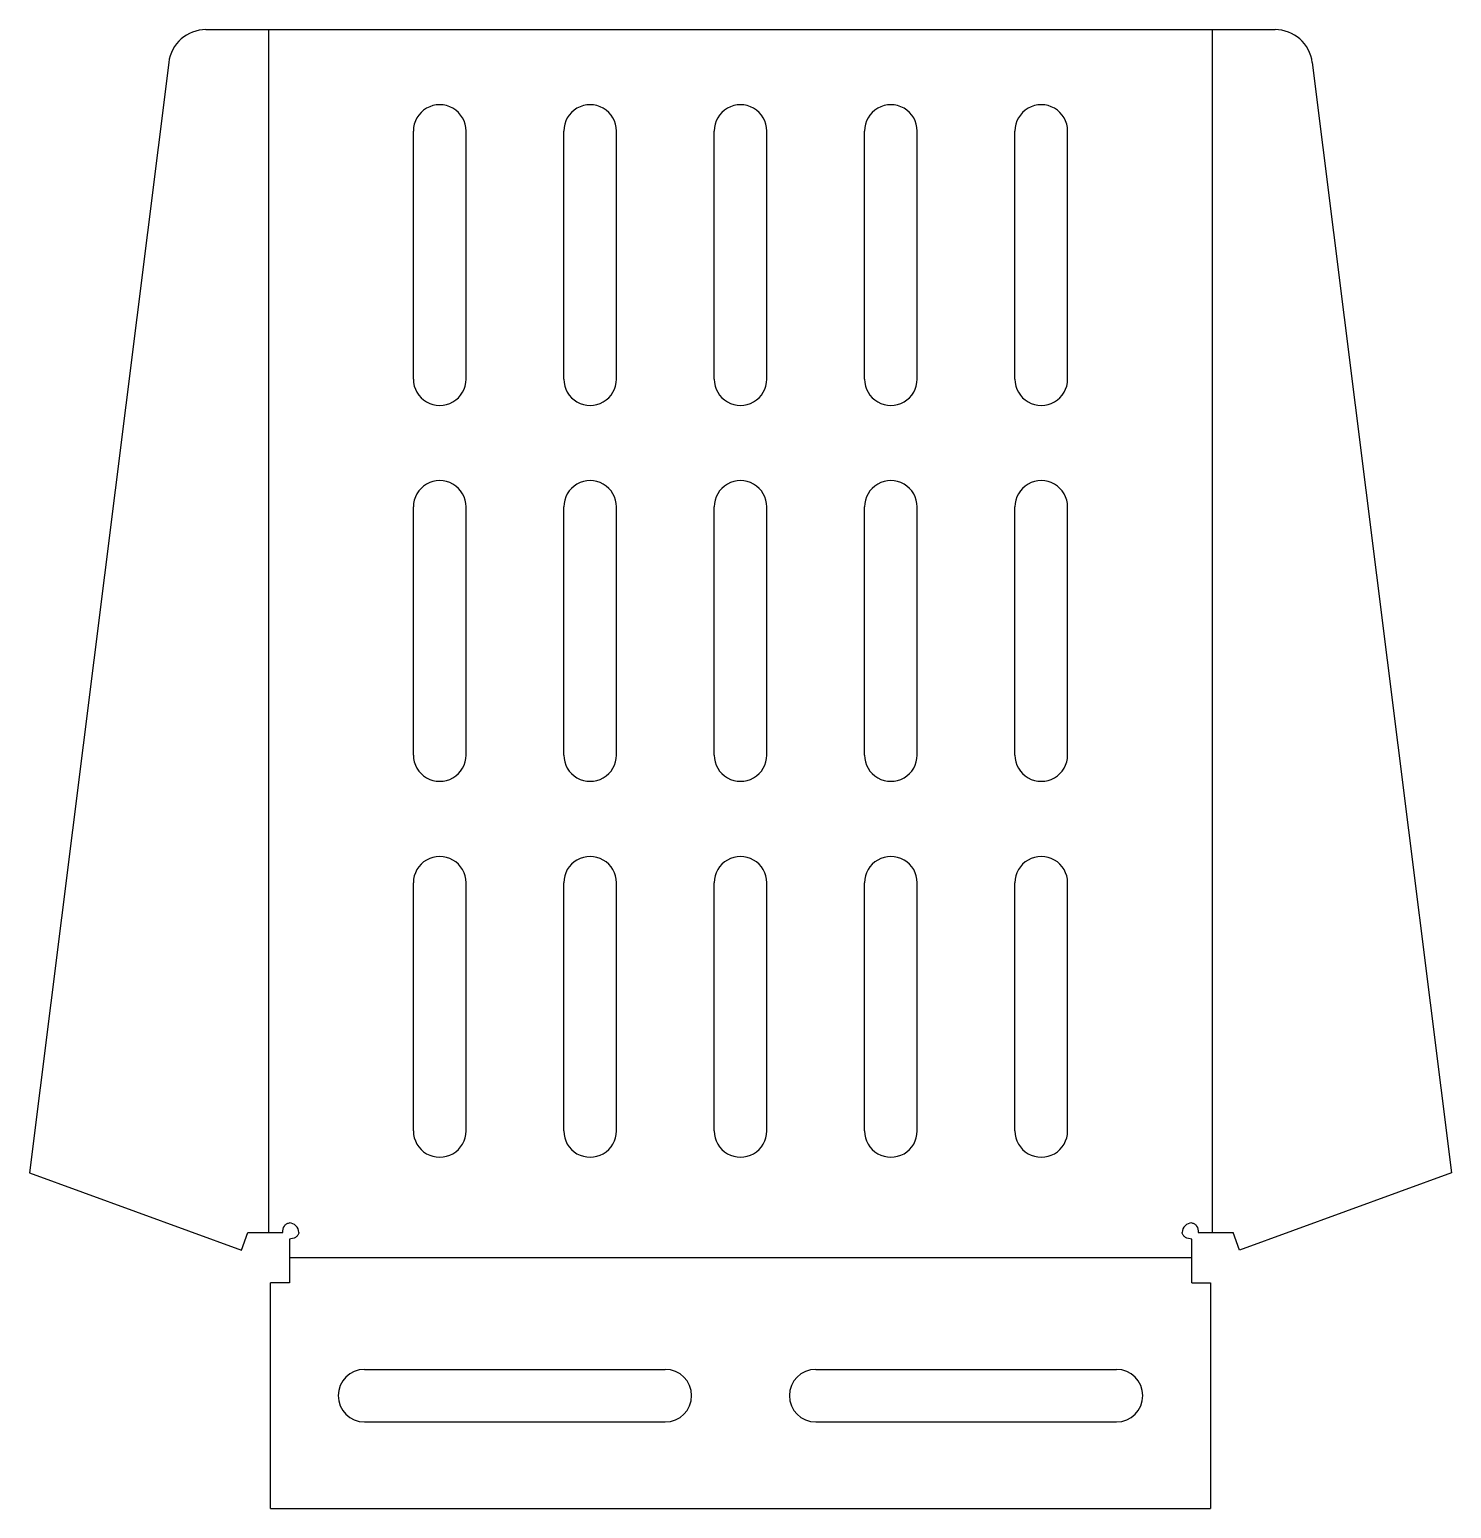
# Model space of a CAD drawing. Extents: x 28 to 269, y -20 to 230.
import ezdxf

# ---------------------------------------------------------------- set-up
doc = ezdxf.new("R2010")
doc.units = 0
doc.layers.add('View001', color=7, linetype='CONTINUOUS')

msp = doc.modelspace()

# ---------------------------------------------------------------- linework, layer by layer
at = {"layer": 'View001', "color": 7}
for points in [[(58.2222, 229.917), (238.778, 229.917)], [(51.9214, 224.356), (28.4296, 36.7643)], [(245.079, 224.356), (268.57, 36.7643), (232.768, 23.7334), (231.682, 26.7169)], [(93.255, 170.862), (93.255, 212.772)], [(102.145, 170.862), (102.145, 212.772)], [(118.655, 170.862), (118.655, 212.772)], [(127.545, 170.862), (127.545, 212.772)], [(144.055, 170.862), (144.055, 212.772)], [(152.945, 170.862), (152.945, 212.772)], [(169.455, 170.862), (169.455, 212.772)], [(178.345, 170.862), (178.345, 212.772)], [(194.855, 170.862), (194.855, 212.772)], [(203.745, 170.862), (203.745, 212.772)], [(93.255, 107.362), (93.255, 149.272)], [(102.145, 107.362), (102.145, 149.272)], [(118.655, 107.362), (118.655, 149.272)], [(127.545, 107.362), (127.545, 149.272)], [(144.055, 107.362), (144.055, 149.272)], [(152.945, 107.362), (152.945, 149.272)], [(169.455, 107.362), (169.455, 149.272)], [(178.345, 107.362), (178.345, 149.272)], [(194.855, 107.362), (194.855, 149.272)], [(203.745, 107.362), (203.745, 149.272)], [(93.255, 43.8619), (93.255, 85.7719)], [(102.145, 43.8619), (102.145, 85.7719)], [(118.655, 43.8619), (118.655, 85.7719)], [(127.545, 43.8619), (127.545, 85.7719)], [(144.055, 43.8619), (144.055, 85.7719)], [(152.945, 43.8619), (152.945, 85.7719)], [(169.455, 43.8619), (169.455, 85.7719)], [(178.345, 43.8619), (178.345, 85.7719)], [(194.855, 43.8619), (194.855, 85.7719)], [(203.745, 43.8619), (203.745, 85.7719)], [(28.4296, 36.7643), (64.2319, 23.7334)], [(64.2319, 23.7334), (65.3178, 26.7169)], [(65.3178, 26.7169), (71.1768, 26.7169)], [(72.3, 25.5937), (72.3, 18.1831)], [(224.7, 18.1831), (224.7, 25.5937)], [(225.823, 26.7169), (231.682, 26.7169)], [(69.125, -19.9169), (69.125, 18.1831)], [(72.3, 18.1831), (69.125, 18.1831)], [(224.7, 18.1831), (227.875, 18.1831), (227.875, -19.9169)], [(85, 3.57811), (135.8, 3.57811)], [(161.2, 3.57811), (212, 3.57811)], [(85, -5.31189), (135.8, -5.31189)], [(161.2, -5.31189), (212, -5.31189)], [(69.125, -19.9169), (227.875, -19.9169)]]:
    msp.add_lwpolyline(points, dxfattribs=at)
at = {"layer": 'View001', "color": 1}
for points in [[(68.8089, 229.917), (68.8089, 26.7169)], [(228.191, 26.7169), (228.191, 229.917)], [(72.3, 22.45), (224.7, 22.45)]]:
    msp.add_lwpolyline(points, dxfattribs=at)
at = {"layer": 'View001', "color": 7}
for points in [[(58.2222, 229.917), (55.020295, 229.917), (52.319282, 227.533137), (51.921414, 224.356048)], [(245.078787, 224.356038), (244.680924, 227.533132), (241.979908, 229.917), (238.778, 229.917)], [(99.9225, 216.621483), (98.547212, 217.415506), (96.852788, 217.415506), (95.4775, 216.621483)], [(125.3225, 216.621483), (123.947212, 217.415506), (122.252788, 217.415506), (120.8775, 216.621483)], [(150.7225, 216.621483), (149.347212, 217.415506), (147.652788, 217.415506), (146.2775, 216.621483)], [(176.1225, 216.621483), (174.747212, 217.415506), (173.052788, 217.415506), (171.6775, 216.621483)], [(201.5225, 216.621483), (200.147212, 217.415506), (198.452788, 217.415506), (197.0775, 216.621483)], [(95.4775, 216.621483), (94.102212, 215.82746), (93.255, 214.360046), (93.255, 212.772)], [(102.145, 212.772), (102.145, 214.360046), (101.297788, 215.82746), (99.9225, 216.621483)], [(120.8775, 216.621483), (119.502212, 215.82746), (118.655, 214.360046), (118.655, 212.772)], [(127.545, 212.772), (127.545, 214.360046), (126.697788, 215.82746), (125.3225, 216.621483)], [(146.2775, 216.621483), (144.902212, 215.82746), (144.055, 214.360046), (144.055, 212.772)], [(152.945, 212.772), (152.945, 214.360046), (152.097788, 215.82746), (150.7225, 216.621483)], [(171.6775, 216.621483), (170.302212, 215.82746), (169.455, 214.360046), (169.455, 212.772)], [(178.345, 212.772), (178.345, 214.360046), (177.497788, 215.82746), (176.1225, 216.621483)], [(197.0775, 216.621483), (195.702212, 215.82746), (194.855, 214.360046), (194.855, 212.772)], [(203.745, 212.772), (203.745, 214.360046), (202.897788, 215.82746), (201.5225, 216.621483)], [(93.255, 170.862), (93.255, 169.273955), (94.102212, 167.80654), (95.4775, 167.012517)], [(99.9225, 167.012517), (101.297788, 167.80654), (102.145, 169.273955), (102.145, 170.862)], [(118.655, 170.862), (118.655, 169.273955), (119.502212, 167.80654), (120.8775, 167.012517)], [(125.3225, 167.012517), (126.697788, 167.80654), (127.545, 169.273955), (127.545, 170.862)], [(144.055, 170.862), (144.055, 169.273955), (144.902212, 167.80654), (146.2775, 167.012517)], [(150.7225, 167.012517), (152.097788, 167.80654), (152.945, 169.273955), (152.945, 170.862)], [(169.455, 170.862), (169.455, 169.273955), (170.302212, 167.80654), (171.6775, 167.012517)], [(176.1225, 167.012517), (177.497788, 167.80654), (178.345, 169.273955), (178.345, 170.862)], [(194.855, 170.862), (194.855, 169.273955), (195.702212, 167.80654), (197.0775, 167.012517)], [(201.5225, 167.012517), (202.897788, 167.80654), (203.745, 169.273955), (203.745, 170.862)], [(95.4775, 167.012517), (96.852788, 166.218494), (98.547212, 166.218494), (99.9225, 167.012517)], [(120.8775, 167.012517), (122.252788, 166.218494), (123.947212, 166.218494), (125.3225, 167.012517)], [(146.2775, 167.012517), (147.652788, 166.218494), (149.347212, 166.218494), (150.7225, 167.012517)], [(171.6775, 167.012517), (173.052788, 166.218494), (174.747212, 166.218494), (176.1225, 167.012517)], [(197.0775, 167.012517), (198.452788, 166.218494), (200.147212, 166.218494), (201.5225, 167.012517)], [(95.4775, 153.121483), (94.102212, 152.32746), (93.255, 150.860046), (93.255, 149.272)], [(99.9225, 153.121483), (98.547212, 153.915506), (96.852788, 153.915506), (95.4775, 153.121483)], [(102.145, 149.272), (102.145, 150.860046), (101.297788, 152.32746), (99.9225, 153.121483)], [(120.8775, 153.121483), (119.502212, 152.32746), (118.655, 150.860046), (118.655, 149.272)], [(125.3225, 153.121483), (123.947212, 153.915506), (122.252788, 153.915506), (120.8775, 153.121483)], [(127.545, 149.272), (127.545, 150.860046), (126.697788, 152.32746), (125.3225, 153.121483)], [(146.2775, 153.121483), (144.902212, 152.32746), (144.055, 150.860046), (144.055, 149.272)], [(150.7225, 153.121483), (149.347212, 153.915506), (147.652788, 153.915506), (146.2775, 153.121483)], [(152.945, 149.272), (152.945, 150.860046), (152.097788, 152.32746), (150.7225, 153.121483)], [(171.6775, 153.121483), (170.302212, 152.32746), (169.455, 150.860046), (169.455, 149.272)], [(176.1225, 153.121483), (174.747212, 153.915506), (173.052788, 153.915506), (171.6775, 153.121483)], [(178.345, 149.272), (178.345, 150.860046), (177.497788, 152.32746), (176.1225, 153.121483)], [(197.0775, 153.121483), (195.702212, 152.32746), (194.855, 150.860046), (194.855, 149.272)], [(201.5225, 153.121483), (200.147212, 153.915506), (198.452788, 153.915506), (197.0775, 153.121483)], [(203.745, 149.272), (203.745, 150.860046), (202.897788, 152.32746), (201.5225, 153.121483)], [(93.255, 107.362), (93.255, 105.773955), (94.102212, 104.30654), (95.4775, 103.512517)], [(99.9225, 103.512517), (101.297788, 104.30654), (102.145, 105.773955), (102.145, 107.362)], [(118.655, 107.362), (118.655, 105.773955), (119.502212, 104.30654), (120.8775, 103.512517)], [(125.3225, 103.512517), (126.697788, 104.30654), (127.545, 105.773955), (127.545, 107.362)], [(144.055, 107.362), (144.055, 105.773955), (144.902212, 104.30654), (146.2775, 103.512517)], [(150.7225, 103.512517), (152.097788, 104.30654), (152.945, 105.773955), (152.945, 107.362)], [(169.455, 107.362), (169.455, 105.773955), (170.302212, 104.30654), (171.6775, 103.512517)], [(176.1225, 103.512517), (177.497788, 104.30654), (178.345, 105.773955), (178.345, 107.362)], [(194.855, 107.362), (194.855, 105.773955), (195.702212, 104.30654), (197.0775, 103.512517)], [(201.5225, 103.512517), (202.897788, 104.30654), (203.745, 105.773955), (203.745, 107.362)], [(95.4775, 103.512517), (96.852788, 102.718494), (98.547212, 102.718494), (99.9225, 103.512517)], [(120.8775, 103.512517), (122.252788, 102.718494), (123.947212, 102.718494), (125.3225, 103.512517)], [(146.2775, 103.512517), (147.652788, 102.718494), (149.347212, 102.718494), (150.7225, 103.512517)], [(171.6775, 103.512517), (173.052788, 102.718494), (174.747212, 102.718494), (176.1225, 103.512517)], [(197.0775, 103.512517), (198.452788, 102.718494), (200.147212, 102.718494), (201.5225, 103.512517)], [(99.9225, 89.621383), (98.547212, 90.415406), (96.852788, 90.415406), (95.4775, 89.621383)], [(125.3225, 89.621383), (123.947212, 90.415406), (122.252788, 90.415406), (120.8775, 89.621383)], [(150.7225, 89.621383), (149.347212, 90.415406), (147.652788, 90.415406), (146.2775, 89.621383)], [(176.1225, 89.621383), (174.747212, 90.415406), (173.052788, 90.415406), (171.6775, 89.621383)], [(201.5225, 89.621383), (200.147212, 90.415406), (198.452788, 90.415406), (197.0775, 89.621383)], [(95.4775, 89.621383), (94.102212, 88.82736), (93.255, 87.359946), (93.255, 85.7719)], [(102.145, 85.7719), (102.145, 87.359946), (101.297788, 88.82736), (99.9225, 89.621383)], [(120.8775, 89.621383), (119.502212, 88.82736), (118.655, 87.359946), (118.655, 85.7719)], [(127.545, 85.7719), (127.545, 87.359946), (126.697788, 88.82736), (125.3225, 89.621383)], [(146.2775, 89.621383), (144.902212, 88.82736), (144.055, 87.359946), (144.055, 85.7719)], [(152.945, 85.7719), (152.945, 87.359946), (152.097788, 88.82736), (150.7225, 89.621383)], [(171.6775, 89.621383), (170.302212, 88.82736), (169.455, 87.359946), (169.455, 85.7719)], [(178.345, 85.7719), (178.345, 87.359946), (177.497788, 88.82736), (176.1225, 89.621383)], [(197.0775, 89.621383), (195.702212, 88.82736), (194.855, 87.359946), (194.855, 85.7719)], [(203.745, 85.7719), (203.745, 87.359946), (202.897788, 88.82736), (201.5225, 89.621383)], [(93.255, 43.8619), (93.255, 42.273855), (94.102212, 40.80644), (95.4775, 40.012417)], [(99.9225, 40.012417), (101.297788, 40.80644), (102.145, 42.273855), (102.145, 43.8619)], [(118.655, 43.8619), (118.655, 42.273855), (119.502212, 40.80644), (120.8775, 40.012417)], [(125.3225, 40.012417), (126.697788, 40.80644), (127.545, 42.273855), (127.545, 43.8619)], [(144.055, 43.8619), (144.055, 42.273855), (144.902212, 40.80644), (146.2775, 40.012417)], [(150.7225, 40.012417), (152.097788, 40.80644), (152.945, 42.273855), (152.945, 43.8619)], [(169.455, 43.8619), (169.455, 42.273855), (170.302212, 40.80644), (171.6775, 40.012417)], [(176.1225, 40.012417), (177.497788, 40.80644), (178.345, 42.273855), (178.345, 43.8619)], [(194.855, 43.8619), (194.855, 42.273855), (195.702212, 40.80644), (197.0775, 40.012417)], [(201.5225, 40.012417), (202.897788, 40.80644), (203.745, 42.273855), (203.745, 43.8619)], [(95.4775, 40.012417), (96.852788, 39.218394), (98.547212, 39.218394), (99.9225, 40.012417)], [(120.8775, 40.012417), (122.252788, 39.218394), (123.947212, 39.218394), (125.3225, 40.012417)], [(146.2775, 40.012417), (147.652788, 39.218394), (149.347212, 39.218394), (150.7225, 40.012417)], [(171.6775, 40.012417), (173.052788, 39.218394), (174.747212, 39.218394), (176.1225, 40.012417)], [(197.0775, 40.012417), (198.452788, 39.218394), (200.147212, 39.218394), (201.5225, 40.012417)], [(71.1768, 26.7169), (71.1775, 27.0811), (71.2657, 27.4499), (71.4581, 27.7613)], [(71.4581, 27.7613), (71.5519, 27.9118), (71.6717, 28.0482), (71.8189, 28.1485)], [(71.8189, 28.1485), (71.9597, 28.245), (72.1281, 28.3051), (72.3, 28.3044)], [(73.422532, 27.839432), (73.124818, 28.137146), (72.721031, 28.3044), (72.3, 28.3044)], [(73.8875, 26.7169), (73.8875, 27.137931), (73.720246, 27.541718), (73.422532, 27.839432)], [(223.577468, 27.839432), (223.279754, 27.541718), (223.1125, 27.137931), (223.1125, 26.7169)], [(224.7, 28.3044), (224.278969, 28.3044), (223.875182, 28.137146), (223.577468, 27.839432)], [(224.7, 28.3044), (224.872, 28.3051), (225.04, 28.2451), (225.181, 28.1487)], [(225.181, 28.1487), (225.327, 28.0491), (225.446, 27.9139), (225.54, 27.7647)], [(225.54, 27.7647), (225.734, 27.4525), (225.823, 27.0824), (225.823, 26.7169)], [(73.3478, 25.8771), (73.0356, 25.6832), (72.6655, 25.5944), (72.3, 25.5937)], [(73.7318, 26.2361), (73.6322, 26.0899), (73.497, 25.9706), (73.3478, 25.8771)], [(73.8875, 26.7169), (73.8882, 26.5451), (73.8282, 26.3769), (73.7318, 26.2361)], [(223.268, 26.237), (223.172, 26.3776), (223.112, 26.5454), (223.112, 26.7169)], [(223.652, 25.8775), (223.502, 25.9712), (223.367, 26.0906), (223.268, 26.237)], [(224.7, 25.5937), (224.334, 25.5944), (223.964, 25.6833), (223.652, 25.8775)], [(85, 3.578106), (82.545095, 3.578106), (80.555001, 1.588011), (80.555001, -0.866894)], [(140.245, -0.866894), (140.245, 1.588011), (138.254906, 3.578106), (135.8, 3.578106)], [(161.2, 3.578106), (158.745095, 3.578106), (156.755001, 1.588011), (156.755001, -0.866894)], [(216.445, -0.866894), (216.445, 1.588011), (214.454906, 3.578106), (212, 3.578106)], [(80.555001, -0.866894), (80.555001, -3.3218), (82.545095, -5.311894), (85, -5.311894)], [(135.8, -5.311894), (138.254906, -5.311894), (140.245, -3.3218), (140.245, -0.866894)], [(156.755001, -0.866894), (156.755001, -3.3218), (158.745095, -5.311894), (161.2, -5.311894)], [(212, -5.311894), (214.454906, -5.311894), (216.445, -3.3218), (216.445, -0.866894)]]:
    msp.add_open_spline(points, degree=3, dxfattribs=at)

doc.saveas('drawing.dxf')
